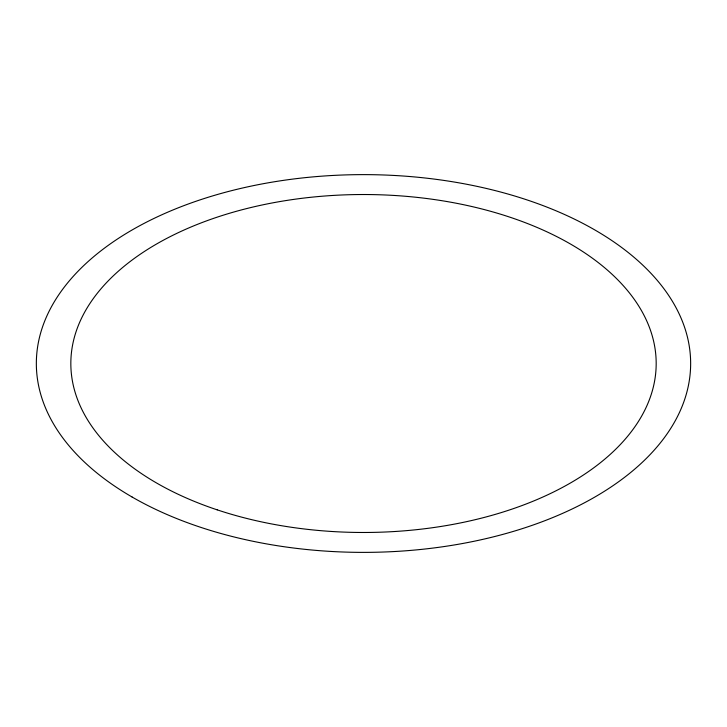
<?xml version="1.0" encoding="UTF-8"?>
<svg xmlns="http://www.w3.org/2000/svg" width="727" height="727" viewBox="0 0 727 727"><rect width="100%" height="100%" fill="white"/><g stroke="black" fill="none" stroke-linecap="round" stroke-linejoin="round"><path stroke-width="1.09" d="M132.169 497.059A327.15 188.875 0 0 0 679.5 412.382A327.15 188.875 0 0 0 278.832 181.059A327.15 188.875 0 0 0 132.169 497.059M217.155 509.836A292.681 168.982 0 0 0 656.181 363.5A292.681 168.982 0 0 0 217.155 217.164A292.681 168.982 0 0 0 217.155 509.836"/></g></svg>
